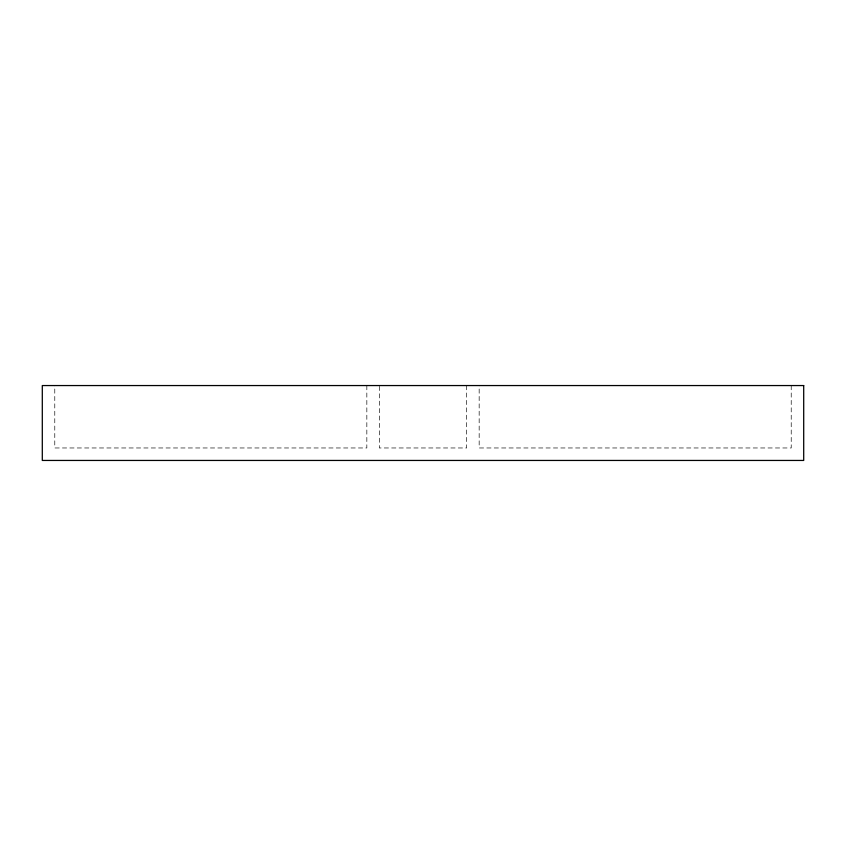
<?xml version="1.0" encoding="UTF-8"?>
<svg xmlns="http://www.w3.org/2000/svg" width="846" height="846" viewBox="0 0 846 846"><rect width="100%" height="100%" fill="white"/><g stroke="black" fill="none" stroke-linecap="round" stroke-linejoin="round"><path stroke-width="0.63" stroke-dasharray="4.23 3.17" d="M791.222 385.554L791.222 447.968L479.164 447.968L479.164 385.554M466.685 385.554L466.685 447.968L379.315 447.968L379.315 385.554M366.836 385.554L366.836 447.968L54.779 447.968L54.779 385.554"/><path stroke-width="1.27" d="M803.7 385.554L42.3 385.554L42.3 460.446L803.7 460.446L803.7 385.554"/></g></svg>
